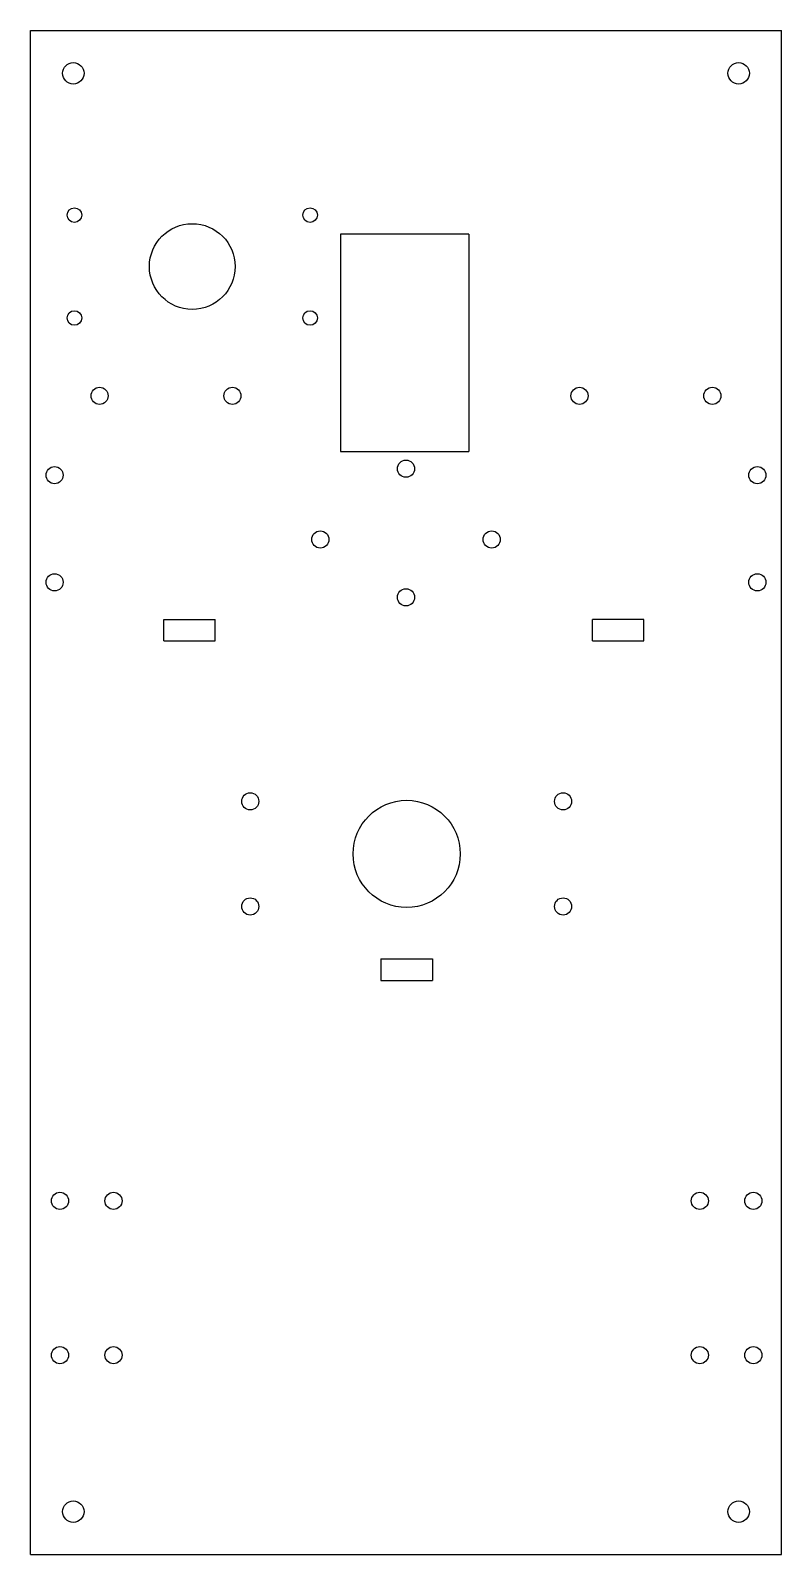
# Model space of a CAD drawing. Extents: x -89 to 86, y -222 to 134.
import ezdxf

# ---------------------------------------------------------------- set-up
doc = ezdxf.new("R2010")
doc.units = 0
doc.layers.add('VISIBLE', color=7, linetype='CONTINUOUS')

msp = doc.modelspace()

# ---------------------------------------------------------------- linework, layer by layer
at = {"layer": 'VISIBLE'}
for p, q in [((-89.09, 134.1), (86.17, 134.1)), ((-89.09, -221.5), (-89.09, 134.1)), ((86.17, -221.5), (86.17, 134.1)), ((-16.76, 86.57), (-16.76, 35.84)), ((13.24, 86.57), (-16.76, 86.57)), ((13.24, 86.57), (13.24, 35.84)), ((-16.76, 35.84), (13.24, 35.84)), ((-57.96, -3.35), (-45.96, -3.35)), ((-57.96, -8.35), (-57.96, -3.35)), ((-45.96, -8.35), (-45.96, -3.35)), ((42.04, -8.31), (42.04, -3.31)), ((54.04, -3.31), (42.04, -3.31)), ((54.04, -8.31), (54.04, -3.31)), ((-57.96, -8.35), (-45.96, -8.35)), ((42.04, -8.31), (54.04, -8.31)), ((-7.3, -82.55), (4.7, -82.55)), ((-7.3, -82.55), (-7.3, -87.55)), ((4.7, -82.55), (4.7, -87.55)), ((-7.3, -87.55), (4.7, -87.55)), ((-89.09, -221.5), (86.17, -221.5))]:
    msp.add_line(p, q, dxfattribs=at)
for centre, radius in [((-79.09, 124.1), 2.5), ((76.17, 124.1), 2.5), ((-78.83, 91.01), 1.7), ((-23.83, 91.01), 1.7), ((-51.33, 79.01), 10), ((-78.83, 67.01), 1.7), ((-23.83, 67.01), 1.7), ((-72.96, 48.84), 2), ((-41.96, 48.84), 2), ((39.04, 48.84), 2), ((70.04, 48.84), 2), ((-83.46, 30.34), 2), ((-1.46, 31.84), 2), ((80.54, 30.34), 2), ((-21.46, 15.34), 2), ((18.54, 15.34), 2), ((-83.46, 5.34), 2), ((80.54, 5.34), 2), ((-1.46, 1.84), 2), ((-37.8, -45.77), 2), ((-1.3, -58.03), 12.5), ((35.2, -45.77), 2), ((-37.8, -70.29), 2), ((35.2, -70.29), 2), ((-82.21, -138.99), 2), ((-69.71, -138.99), 2), ((67.1, -138.99), 2), ((79.6, -138.99), 2), ((-82.21, -174.99), 2), ((-69.71, -174.99), 2), ((67.1, -174.99), 2), ((79.6, -174.99), 2), ((-79.09, -211.5), 2.5), ((76.17, -211.5), 2.5)]:
    msp.add_circle(centre, radius, dxfattribs=at)

doc.saveas('drawing.dxf')
